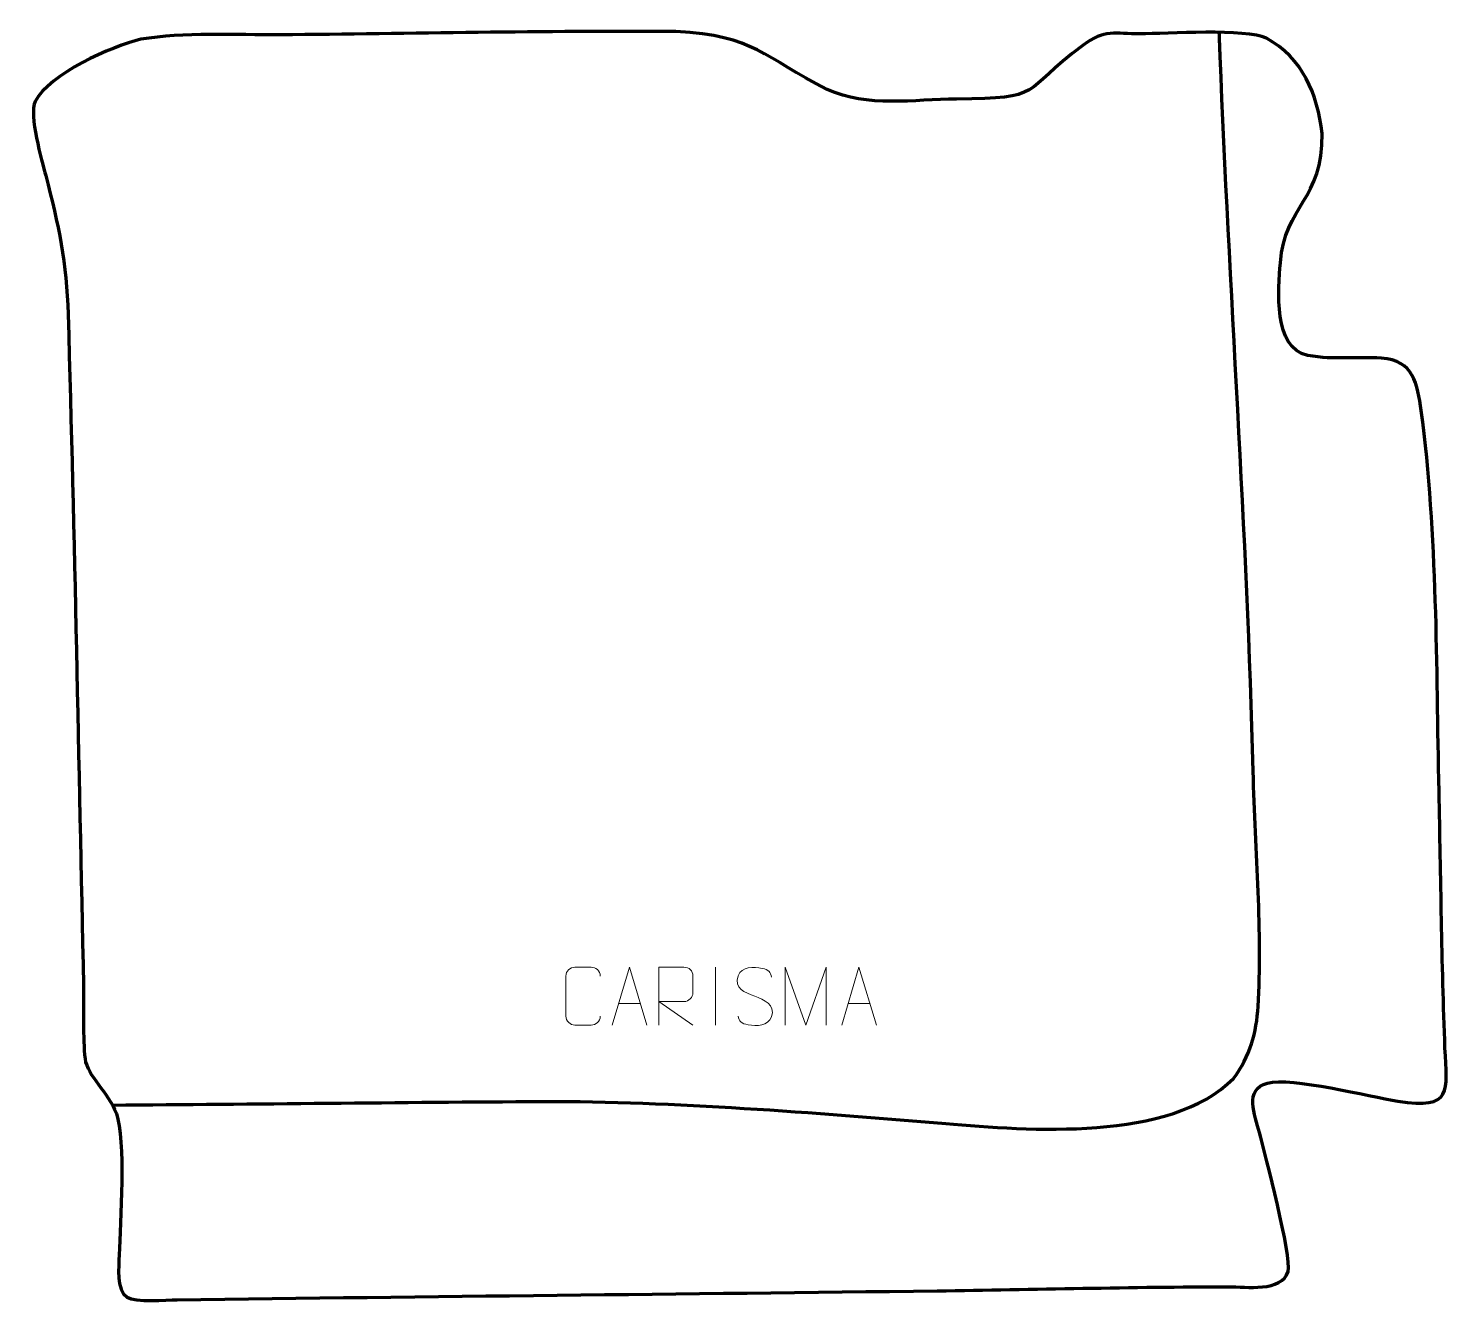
# Model space of a CAD drawing. Header units: millimetres. Extents: x 1121 to 1736, y 143 to 693.
import ezdxf

# ---------------------------------------------------------------- set-up
doc = ezdxf.new("R2010")
doc.units = ezdxf.units.MM
doc.header["$MEASUREMENT"] = 0
doc.layers.add('layer 2', color=7, linetype='Continuous')
doc.layers.add('layer 3', color=7, linetype='Continuous')

msp = doc.modelspace()

# ---------------------------------------------------------------- linework, layer by layer
at = {"layer": 'layer 2', "color": 140, "lineweight": 158}
msp.add_open_spline([(1157.0395, 228.1033), (1218.9059, 228.4798), (1280.7932, 229.3017), (1342.6388, 229.6521), (1342.6388, 229.6521), (1399.7731, 229.7418), (1459.49, 224.7772), (1516.534, 220.1192), (1516.534, 220.1192), (1551.9192, 217.1008), (1613.5183, 212.0581), (1640.5821, 239.5333), (1640.5821, 239.5333), (1647.8755, 248.9937), (1650.5784, 259.5735), (1651.2668, 270.6011), (1651.2668, 270.6011), (1653.2615, 302.5535), (1650.0272, 336.858), (1649.1479, 372.2093), (1649.1479, 372.2093), (1646.6294, 473.4627), (1638.6531, 584.2595), (1634.9098, 680.4226), (1634.9098, 680.4226), (1634.7739, 683.9151), (1634.6379, 687.4079), (1634.5019, 690.9005)], degree=3, knots=[0, 0, 0, 0, 0.125, 0.125, 0.125, 0.125, 0.25, 0.25, 0.25, 0.25, 0.375, 0.375, 0.375, 0.375, 0.5, 0.5, 0.5, 0.5, 0.625, 0.625, 0.625, 0.625, 0.75, 0.75, 0.75, 0.75, 1, 1, 1, 1], dxfattribs=at)
at = {"layer": 'layer 3', "color": 242, "lineweight": 158}
msp.add_open_spline([(1169.333, 687.9268), (1187.2273, 691.0579), (1210.7133, 689.7074), (1229.3422, 689.849), (1229.3422, 689.849), (1286.1695, 690.2947), (1343.3589, 691.6594), (1400.1421, 691.2581), (1400.1421, 691.2581), (1434.2046, 689.6088), (1437.7942, 680.0958), (1465.4012, 666.2507), (1465.4012, 666.2507), (1482.9878, 658.3303), (1502.5753, 661.9739), (1521.2047, 662.1255), (1521.2047, 662.1255), (1559.2473, 662.4364), (1548.2811, 664.6937), (1575.7497, 685.387), (1575.7497, 685.387), (1584.8981, 692.2789), (1589.5804, 690.2486), (1600.3562, 690.2198), (1600.3562, 690.2198), (1611.7164, 690.3485), (1646.2916, 692.5748), (1654.8283, 688.4311), (1654.8283, 688.4311), (1670.5005, 679.8589), (1676.8907, 664.2929), (1678.8708, 647.2201), (1678.8708, 647.2201), (1679.569, 618.8588), (1662.5943, 616.074), (1660.8637, 591.5196), (1660.8637, 591.5196), (1660.0768, 580.131), (1657.5351, 554.5284), (1672.6678, 551.4944), (1672.6678, 551.4944), (1684.9536, 549.4412), (1693.0761, 551.0736), (1704.5377, 550.3534), (1704.5377, 550.3534), (1718.2346, 549.4928), (1720.0078, 539.1872), (1721.6527, 527.6884), (1721.6527, 527.6884), (1728.8205, 474.1756), (1728.1045, 417.4637), (1729.3158, 363.369), (1729.3158, 363.369), (1730.135, 326.5607), (1730.4333, 289.4334), (1731.886, 252.6767), (1731.886, 252.6767), (1732.6331, 233.7734), (1735.5604, 226.1518), (1711.5824, 229.7841), (1711.5824, 229.7841), (1699.3825, 231.7892), (1665.3348, 240.3307), (1655.3021, 237.5966), (1655.3021, 237.5966), (1644.9706, 234.7812), (1649.8993, 223.8161), (1651.8545, 216.1792), (1651.8545, 216.1792), (1654.232, 206.7727), (1665.9863, 162.4941), (1664.1741, 156.3278), (1664.1741, 156.3278), (1661.506, 147.2488), (1646.0068, 149.7041), (1638.5933, 149.7), (1638.5933, 149.7), (1596.672, 149.6768), (1554.7034, 148.4757), (1512.7794, 147.9443), (1512.7794, 147.9443), (1403.5199, 146.6115), (1294.2265, 145.5399), (1184.9749, 144.0834), (1184.9749, 144.0834), (1180.22, 144.02), (1166.9579, 142.8944), (1163.4044, 145.1931), (1163.4044, 145.1931), (1158.4523, 148.3965), (1159.8449, 158.2985), (1159.9306, 163.5078), (1159.9306, 163.5078), (1160.2783, 177.309), (1162.8879, 213.1221), (1158.7076, 224.4438), (1158.7076, 224.4438), (1155.1599, 234.0521), (1146.1315, 240.393), (1145.2047, 248.088), (1145.2047, 248.088), (1144.1375, 256.9479), (1144.7668, 270.1282), (1144.5526, 279.6337), (1144.5526, 279.6337), (1142.3806, 376.1278), (1140.7345, 472.7736), (1137.8878, 569.2362), (1137.8878, 569.2362), (1137.2354, 591.344), (1133.8074, 607.8973), (1128.2442, 629.0799), (1128.2442, 629.0799), (1126.5817, 635.4102), (1120.8119, 655.4892), (1123.7171, 661.0959), (1123.7171, 661.0959), (1129.8511, 672.9338), (1156.6135, 684.947), (1169.333, 687.9268)], degree=3, knots=[0, 0, 0, 0, 0.03225806, 0.03225806, 0.03225806, 0.03225806, 0.06451613, 0.06451613, 0.06451613, 0.06451613, 0.09677419, 0.09677419, 0.09677419, 0.09677419, 0.12903226, 0.12903226, 0.12903226, 0.12903226, 0.16129032, 0.16129032, 0.16129032, 0.16129032, 0.19354839, 0.19354839, 0.19354839, 0.19354839, 0.22580645, 0.22580645, 0.22580645, 0.22580645, 0.25806452, 0.25806452, 0.25806452, 0.25806452, 0.29032258, 0.29032258, 0.29032258, 0.29032258, 0.32258065, 0.32258065, 0.32258065, 0.32258065, 0.35483871, 0.35483871, 0.35483871, 0.35483871, 0.38709677, 0.38709677, 0.38709677, 0.38709677, 0.41935484, 0.41935484, 0.41935484, 0.41935484, 0.4516129, 0.4516129, 0.4516129, 0.4516129, 0.48387097, 0.48387097, 0.48387097, 0.48387097, 0.51612903, 0.51612903, 0.51612903, 0.51612903, 0.5483871, 0.5483871, 0.5483871, 0.5483871, 0.58064516, 0.58064516, 0.58064516, 0.58064516, 0.61290323, 0.61290323, 0.61290323, 0.61290323, 0.64516129, 0.64516129, 0.64516129, 0.64516129, 0.67741935, 0.67741935, 0.67741935, 0.67741935, 0.70967742, 0.70967742, 0.70967742, 0.70967742, 0.74193548, 0.74193548, 0.74193548, 0.74193548, 0.77419355, 0.77419355, 0.77419355, 0.77419355, 0.80645161, 0.80645161, 0.80645161, 0.80645161, 0.83870968, 0.83870968, 0.83870968, 0.83870968, 0.87096774, 0.87096774, 0.87096774, 0.87096774, 0.90322581, 0.90322581, 0.90322581, 0.90322581, 0.93548387, 0.93548387, 0.93548387, 0.93548387, 1, 1, 1, 1], dxfattribs=at)
at = {"layer": 'layer 3', "color": 250, "lineweight": 9}
for points, knots in [([(1367.4923, 266.4237), (1367.3525, 264.1003), (1365.6753, 262.6207), (1363.5276, 262.6099), (1363.5276, 262.6099), (1361.1957, 262.6103), (1358.8638, 262.6103), (1356.5323, 262.6099), (1356.5323, 262.6099), (1354.6073, 262.5045), (1352.6352, 264.389), (1352.6464, 266.4063), (1352.6464, 266.4063), (1352.6468, 272.1764), (1352.6468, 277.9461), (1352.6464, 283.7154), (1352.6464, 283.7154), (1352.6506, 285.8535), (1354.3973, 287.5727), (1356.5497, 287.5592), (1356.5497, 287.5592), (1358.8754, 287.5592), (1361.2015, 287.5592), (1363.5276, 287.5592), (1363.5276, 287.5592), (1365.4742, 287.5947), (1367.4656, 286.1032), (1367.4923, 283.6656)], [0, 0, 0, 0, 0.125, 0.125, 0.125, 0.125, 0.25, 0.25, 0.25, 0.25, 0.375, 0.375, 0.375, 0.375, 0.5, 0.5, 0.5, 0.5, 0.625, 0.625, 0.625, 0.625, 0.75, 0.75, 0.75, 0.75, 1, 1, 1, 1]), ([(1372.654, 262.613), (1372.654, 262.613), (1380.025, 287.5665), (1380.025, 287.5665), (1380.025, 287.5665), (1380.025, 287.5665), (1387.5949, 262.613), (1387.5949, 262.613)], [0, 0, 0, 0, 0.33333333, 0.33333333, 0.33333333, 0.33333333, 1, 1, 1, 1]), ([(1392.7924, 262.613), (1392.7924, 262.613), (1392.7924, 287.5665), (1392.7924, 287.5665), (1392.7924, 287.5665), (1396.3872, 287.5665), (1399.9827, 287.5665), (1403.5779, 287.5665), (1403.5779, 287.5665), (1405.9032, 287.5288), (1407.4605, 286.0388), (1407.4564, 283.6724), (1407.4564, 283.6724), (1407.456, 281.6369), (1407.456, 278.5775), (1407.4564, 276.5415), (1407.4564, 276.5415), (1407.4499, 274.666), (1405.6376, 272.7242), (1403.6281, 272.7051), (1403.6281, 272.7051), (1403.6281, 272.7051), (1392.7924, 272.7051), (1392.7924, 272.7051), (1392.7924, 272.7051), (1392.7924, 272.7051), (1407.4471, 262.613), (1407.4471, 262.613)], [0, 0, 0, 0, 0.125, 0.125, 0.125, 0.125, 0.25, 0.25, 0.25, 0.25, 0.375, 0.375, 0.375, 0.375, 0.5, 0.5, 0.5, 0.5, 0.625, 0.625, 0.625, 0.625, 0.75, 0.75, 0.75, 0.75, 1, 1, 1, 1]), ([(1434.1245, 275.0898), (1429.8762, 276.5602), (1424.9681, 278.356), (1426.9732, 283.8763), (1426.9732, 283.8763), (1428.4767, 288.0162), (1433.6903, 287.6277), (1437.2939, 287.0266), (1437.2939, 287.0266), (1440.1545, 286.5494), (1441.0192, 285.3362), (1441.3298, 283.2521)], [0, 0, 0, 0, 0.25, 0.25, 0.25, 0.25, 0.5, 0.5, 0.5, 0.5, 1, 1, 1, 1]), ([(1447.282, 262.6109), (1447.282, 262.6109), (1447.282, 287.5688), (1447.282, 287.5688), (1447.282, 287.5688), (1447.282, 287.5688), (1456.2071, 262.6109), (1456.2071, 262.6109), (1456.2071, 262.6109), (1456.2071, 262.6109), (1464.967, 287.5683), (1464.967, 287.5683), (1464.967, 287.5683), (1464.967, 287.5683), (1464.967, 262.6109), (1464.967, 262.6109)], [0, 0, 0, 0, 0.2, 0.2, 0.2, 0.2, 0.4, 0.4, 0.4, 0.4, 0.6, 0.6, 0.6, 0.6, 1, 1, 1, 1]), ([(1471.654, 262.613), (1471.654, 262.613), (1479.025, 287.5665), (1479.025, 287.5665), (1479.025, 287.5665), (1479.025, 287.5665), (1486.5949, 262.613), (1486.5949, 262.613)], [0, 0, 0, 0, 0.33333333, 0.33333333, 0.33333333, 0.33333333, 1, 1, 1, 1]), ([(1434.1245, 275.0897), (1438.1431, 273.443), (1443.1726, 271.5547), (1441.3386, 266.1944), (1441.3386, 266.1944), (1439.8788, 261.928), (1434.968, 262.1847), (1431.2419, 262.7394), (1431.2419, 262.7394), (1428.4919, 263.1492), (1427.271, 264.3627), (1426.893, 266.4749)], [0, 0, 0, 0, 0.25, 0.25, 0.25, 0.25, 0.5, 0.5, 0.5, 0.5, 1, 1, 1, 1])]:
    msp.add_open_spline(points, degree=3, knots=knots, dxfattribs=at)
for points in [[(1417.1245, 287.5768), (1417.1245, 287.5768), (1417.1245, 262.6027), (1417.1245, 262.6027)], [(1375.3766, 271.8624), (1375.3766, 271.8624), (1384.8723, 271.8624), (1384.8723, 271.8624)], [(1474.3766, 271.8624), (1474.3766, 271.8624), (1483.8723, 271.8624), (1483.8723, 271.8624)]]:
    msp.add_open_spline(points, degree=3, dxfattribs=at)

doc.saveas('drawing.dxf')
